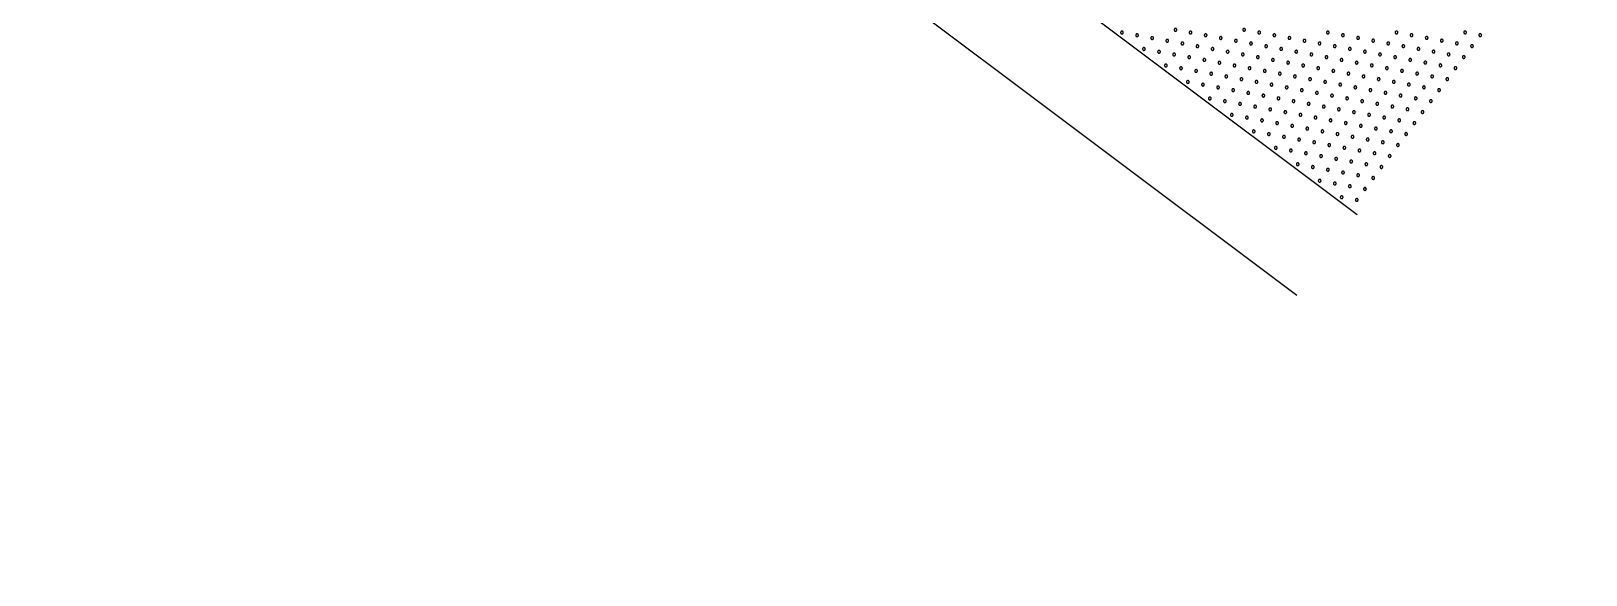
# Model space of a CAD drawing. Header units: millimetres. Extents: x 768159 to 833032, y -1374957 to -1225629.
# Drawn here: x 818188 to 821586, y -1374936 to -1373748 of the extents above; entities that cross this region are included whole.
import ezdxf
from ezdxf.xclip import XClip

# ---------------------------------------------------------------- set-up
doc = ezdxf.new("R2010")
doc.units = ezdxf.units.MM
doc.header["$LTSCALE"] = 10
doc.header["$MEASUREMENT"] = 0
doc.header["$XCLIPFRAME"] = 0
doc.layers.add('I—平顶—分格线', color=8, linetype='Continuous')

# ---------------------------------------------------------------- blocks, each defined once
blk = doc.blocks.new('4560')
at = {"layer": 'I—平顶—分格线', "color": 1}
for centre in [(-2960, -1340), (-2960, -1370), (-2920, -1385)]:
    blk.add_circle(centre, 3, dxfattribs=at)
blk = doc.blocks.new('30')
at = {"layer": 'I—平顶—分格线'}
for centre in [(-1890, -20), (-1860, -35), (-1830, -20), (-1800, -35), (-1770, -20), (-1740, -35), (-1890, -50), (-1860, -65), (-1830, -50), (-1800, -65), (-1770, -50), (-1740, -65), (-1710, -50), (-1680, -65), (-1890, -80), (-1860, -95), (-1830, -80), (-1800, -95), (-1770, -80), (-1740, -95), (-1710, -80), (-1680, -95), (-1650, -80), (-1620, -95), (-1890, -110), (-1860, -125), (-1830, -110), (-1800, -125), (-1770, -110), (-1740, -125), (-1710, -110), (-1680, -125), (-1650, -110), (-1620, -125), (-1890, -140), (-1890, -170), (-1860, -155), (-1830, -140), (-1830, -170), (-1800, -155), (-1770, -140), (-1770, -170), (-1740, -155), (-1710, -140), (-1710, -170), (-1680, -155), (-1650, -140), (-1650, -170), (-1620, -155), (-1590, -140), (-1590, -170), (-1560, -155), (-1530, -170), (-1890, -200), (-1860, -185), (-1830, -200), (-1800, -185), (-1770, -200), (-1740, -185), (-1710, -200), (-1680, -185), (-1650, -200), (-1620, -185), (-1590, -200), (-1560, -185), (-1530, -200), (-1500, -185), (-1890, -230), (-1860, -215), (-1830, -230), (-1800, -215), (-1770, -230), (-1740, -215), (-1710, -230), (-1680, -215), (-1650, -230), (-1620, -215), (-1590, -230), (-1560, -215), (-1530, -230), (-1500, -215), (-1470, -230), (-1890, -260), (-1860, -245), (-1830, -260), (-1800, -245), (-1770, -260), (-1740, -245), (-1710, -260), (-1680, -245), (-1650, -260), (-1620, -245), (-1590, -260), (-1560, -245), (-1530, -260), (-1500, -245), (-1470, -260), (-1440, -245), (-1410, -260), (-1890, -290), (-1860, -275), (-1860, -305), (-1830, -290), (-1800, -275), (-1800, -305), (-1770, -290), (-1740, -275), (-1740, -305), (-1710, -290), (-1680, -275), (-1680, -305), (-1650, -290), (-1620, -275), (-1620, -305), (-1590, -290), (-1560, -275), (-1560, -305), (-1530, -290), (-1500, -275), (-1500, -305), (-1470, -290), (-1440, -275), (-1440, -305), (-1410, -290), (-1380, -275), (-1380, -305), (-1890, -320), (-1860, -335), (-1830, -320), (-1800, -335), (-1770, -320), (-1740, -335), (-1710, -320), (-1680, -335), (-1650, -320), (-1620, -335), (-1590, -320), (-1560, -335), (-1530, -320), (-1500, -335), (-1470, -320), (-1440, -335), (-1410, -320), (-1380, -335), (-1350, -320), (-1320, -335), (-1890, -350), (-1860, -365), (-1830, -350), (-1800, -365), (-1770, -350), (-1740, -365), (-1710, -350), (-1680, -365), (-1650, -350), (-1620, -365), (-1590, -350), (-1560, -365), (-1530, -350), (-1500, -365), (-1470, -350), (-1440, -365), (-1410, -350), (-1380, -365), (-1350, -350), (-1320, -365), (-1290, -350), (-1260, -365), (-1890, -380), (-1890, -410), (-1860, -395), (-1830, -380), (-1830, -410), (-1800, -395), (-1770, -380), (-1770, -410), (-1740, -395), (-1710, -380), (-1710, -410), (-1680, -395), (-1650, -380), (-1650, -410), (-1620, -395), (-1590, -380), (-1590, -410), (-1560, -395), (-1530, -380), (-1530, -410), (-1500, -395), (-1470, -380), (-1470, -410), (-1440, -395), (-1410, -380), (-1410, -410), (-1380, -395), (-1350, -380), (-1350, -410), (-1320, -395), (-1290, -380), (-1290, -410), (-1260, -395), (-1230, -380), (-1230, -410), (-1890, -440), (-1860, -425), (-1830, -440), (-1800, -425), (-1770, -440), (-1740, -425), (-1710, -440), (-1680, -425), (-1650, -440), (-1620, -425), (-1590, -440), (-1560, -425), (-1530, -440), (-1500, -425), (-1470, -440), (-1440, -425), (-1410, -440), (-1380, -425), (-1350, -440), (-1320, -425), (-1290, -440), (-1260, -425), (-1230, -440), (-1200, -425), (-1170, -440), (-1890, -470), (-1860, -455), (-1830, -470), (-1800, -455), (-1770, -470), (-1740, -455), (-1710, -470), (-1680, -455), (-1650, -470), (-1620, -455), (-1590, -470), (-1560, -455), (-1530, -470), (-1500, -455), (-1470, -470), (-1440, -455), (-1410, -470), (-1380, -455), (-1350, -470), (-1320, -455), (-1290, -470), (-1260, -455), (-1230, -470), (-1200, -455), (-1170, -470), (-1140, -455), (-1110, -470), (-1890, -500), (-1860, -485), (-1830, -500), (-1800, -485), (-1770, -500), (-1740, -485), (-1710, -500), (-1680, -485), (-1650, -500), (-1620, -485), (-1590, -500), (-1560, -485), (-1530, -500), (-1500, -485), (-1470, -500), (-1440, -485), (-1410, -500), (-1380, -485), (-1350, -500), (-1320, -485), (-1290, -500), (-1260, -485), (-1230, -500), (-1200, -485), (-1170, -500), (-1140, -485), (-1110, -500), (-1890, -530), (-1860, -515), (-1860, -545), (-1830, -530), (-1800, -515), (-1800, -545), (-1770, -530), (-1740, -515), (-1740, -545), (-1710, -530), (-1680, -515), (-1680, -545), (-1650, -530), (-1620, -515), (-1620, -545), (-1590, -530), (-1560, -515), (-1560, -545), (-1530, -530), (-1500, -515), (-1500, -545), (-1470, -530), (-1440, -515), (-1440, -545), (-1410, -530), (-1380, -515), (-1380, -545), (-1350, -530), (-1320, -515), (-1320, -545), (-1290, -530), (-1260, -515), (-1260, -545), (-1230, -530), (-1200, -515), (-1200, -545), (-1170, -530), (-1140, -515), (-1140, -545), (-1110, -530), (-1080, -515), (-1080, -545), (-1050, -530), (-1020, -545), (-1890, -560), (-1860, -575), (-1830, -560), (-1800, -575), (-1770, -560), (-1740, -575), (-1710, -560), (-1680, -575), (-1650, -560), (-1620, -575), (-1590, -560), (-1560, -575), (-1530, -560), (-1500, -575), (-1470, -560), (-1440, -575), (-1410, -560), (-1380, -575), (-1350, -560), (-1320, -575), (-1290, -560), (-1260, -575), (-1230, -560), (-1200, -575), (-1170, -560), (-1140, -575), (-1110, -560), (-1080, -575), (-1050, -560), (-1020, -575), (-990, -560), (-1890, -590), (-1860, -605), (-1830, -590), (-1800, -605), (-1770, -590), (-1740, -605), (-1710, -590), (-1680, -605), (-1650, -590), (-1620, -605), (-1590, -590), (-1560, -605), (-1530, -590), (-1500, -605), (-1470, -590), (-1440, -605), (-1410, -590), (-1380, -605), (-1350, -590), (-1320, -605), (-1290, -590), (-1260, -605), (-1230, -590), (-1200, -605), (-1170, -590), (-1140, -605), (-1110, -590), (-1080, -605), (-1050, -590), (-1020, -605), (-990, -590), (-960, -605), (-1890, -620), (-1860, -635), (-1830, -620), (-1800, -635), (-1770, -620), (-1740, -635), (-1710, -620), (-1680, -635), (-1650, -620), (-1620, -635), (-1590, -620), (-1560, -635), (-1530, -620), (-1500, -635), (-1470, -620), (-1440, -635), (-1410, -620), (-1380, -635), (-1350, -620), (-1320, -635), (-1290, -620), (-1260, -635), (-1230, -620), (-1200, -635), (-1170, -620), (-1140, -635), (-1110, -620), (-1080, -635), (-1050, -620), (-1020, -635), (-990, -620), (-960, -635), (-930, -620), (-900, -635), (-1890, -650), (-1890, -680), (-1860, -665), (-1830, -650), (-1830, -680), (-1800, -665), (-1770, -650), (-1770, -680), (-1740, -665), (-1710, -650), (-1710, -680), (-1680, -665), (-1650, -650), (-1650, -680), (-1620, -665), (-1590, -650), (-1590, -680), (-1560, -665), (-1530, -650), (-1530, -680), (-1500, -665), (-1470, -650), (-1470, -680), (-1440, -665), (-1410, -650), (-1410, -680), (-1380, -665), (-1350, -650), (-1350, -680), (-1320, -665), (-1290, -650), (-1290, -680), (-1260, -665), (-1230, -650), (-1230, -680), (-1200, -665), (-1170, -650), (-1170, -680), (-1140, -665), (-1110, -650), (-1110, -680), (-1080, -665), (-1050, -650), (-1050, -680), (-1020, -665), (-990, -650), (-990, -680), (-960, -665), (-930, -650), (-930, -680), (-900, -665), (-870, -650), (-870, -680), (-1890, -710), (-1860, -695), (-1830, -710), (-1800, -695), (-1770, -710), (-1740, -695), (-1710, -710), (-1680, -695), (-1650, -710), (-1620, -695), (-1590, -710), (-1560, -695), (-1530, -710), (-1500, -695), (-1470, -710), (-1440, -695), (-1410, -710), (-1380, -695), (-1350, -710), (-1320, -695), (-1290, -710), (-1260, -695), (-1230, -710), (-1200, -695), (-1170, -710), (-1140, -695), (-1110, -710), (-1080, -695), (-1050, -710), (-1020, -695), (-990, -710), (-960, -695), (-930, -710), (-900, -695), (-870, -710), (-840, -695), (-810, -710), (-1890, -740), (-1860, -725), (-1830, -740), (-1800, -725), (-1770, -740), (-1740, -725), (-1710, -740), (-1680, -725), (-1650, -740), (-1620, -725), (-1590, -740), (-1560, -725), (-1530, -740), (-1500, -725), (-1470, -740), (-1440, -725), (-1410, -740), (-1380, -725), (-1350, -740), (-1320, -725), (-1290, -740), (-1260, -725), (-1230, -740), (-1200, -725), (-1170, -740), (-1140, -725), (-1110, -740), (-1080, -725), (-1050, -740), (-1020, -725), (-990, -740), (-960, -725), (-930, -740), (-900, -725), (-870, -740), (-840, -725), (-810, -740), (-780, -725), (-750, -740), (-1890, -770), (-1860, -755), (-1830, -770), (-1800, -755), (-1770, -770), (-1740, -755), (-1710, -770), (-1680, -755), (-1650, -770), (-1620, -755), (-1590, -770), (-1560, -755), (-1530, -770), (-1500, -755), (-1470, -770), (-1440, -755), (-1410, -770), (-1380, -755), (-1350, -770), (-1320, -755), (-1290, -770), (-1260, -755), (-1230, -770), (-1200, -755), (-1170, -770), (-1140, -755), (-1110, -770), (-1080, -755), (-1050, -770), (-1020, -755), (-990, -770), (-960, -755), (-930, -770), (-900, -755), (-870, -770), (-840, -755), (-810, -770), (-780, -755), (-750, -770), (-1890, -800), (-1860, -785), (-1860, -815), (-1830, -800), (-1800, -785), (-1800, -815), (-1770, -800), (-1740, -785), (-1740, -815), (-1710, -800), (-1680, -785), (-1680, -815), (-1650, -800), (-1620, -785), (-1620, -815), (-1590, -800), (-1560, -785), (-1560, -815), (-1530, -800), (-1500, -785), (-1500, -815), (-1470, -800), (-1440, -785), (-1440, -815), (-1410, -800), (-1380, -785), (-1380, -815), (-1350, -800), (-1320, -785), (-1320, -815), (-1290, -800), (-1260, -785), (-1260, -815), (-1230, -800), (-1200, -785), (-1200, -815), (-1170, -800), (-1140, -785), (-1140, -815), (-1110, -800), (-1080, -785), (-1080, -815), (-1050, -800), (-1020, -785), (-1020, -815), (-990, -800), (-960, -785), (-960, -815), (-930, -800), (-900, -785), (-900, -815), (-870, -800), (-840, -785), (-840, -815), (-810, -800), (-780, -785), (-780, -815), (-750, -800), (-720, -785), (-720, -815), (-690, -800), (-660, -815), (-1890, -830), (-1860, -845), (-1830, -830), (-1800, -845), (-1770, -830), (-1740, -845), (-1710, -830), (-1680, -845), (-1650, -830), (-1620, -845), (-1590, -830), (-1560, -845), (-1530, -830), (-1500, -845), (-1470, -830), (-1440, -845), (-1410, -830), (-1380, -845), (-1350, -830), (-1320, -845), (-1290, -830), (-1260, -845), (-1230, -830), (-1200, -845), (-1170, -830), (-1140, -845), (-1110, -830), (-1080, -845), (-1050, -830), (-1020, -845), (-990, -830), (-960, -845), (-930, -830), (-900, -845), (-870, -830), (-840, -845), (-810, -830), (-780, -845), (-750, -830), (-720, -845), (-690, -830), (-660, -845), (-630, -830), (-1890, -860), (-1860, -875), (-1830, -860), (-1800, -875), (-1770, -860), (-1740, -875), (-1710, -860), (-1680, -875), (-1650, -860), (-1620, -875), (-1590, -860), (-1560, -875), (-1530, -860), (-1500, -875), (-1470, -860), (-1440, -875), (-1410, -860), (-1380, -875), (-1350, -860), (-1320, -875), (-1290, -860), (-1260, -875), (-1230, -860), (-1200, -875), (-1170, -860), (-1140, -875), (-1110, -860), (-1080, -875), (-1050, -860), (-1020, -875), (-990, -860), (-960, -875), (-930, -860), (-900, -875), (-870, -860), (-840, -875), (-810, -860), (-780, -875), (-750, -860), (-720, -875), (-690, -860), (-660, -875), (-630, -860), (-600, -875), (-1890, -890), (-1890, -920), (-1860, -905), (-1830, -890), (-1830, -920), (-1800, -905), (-1770, -890), (-1770, -920), (-1740, -905), (-1710, -890), (-1710, -920), (-1680, -905), (-1650, -890), (-1650, -920), (-1620, -905), (-1590, -890), (-1590, -920), (-1560, -905), (-1530, -890), (-1530, -920), (-1500, -905), (-1470, -890), (-1470, -920), (-1440, -905), (-1410, -890), (-1410, -920), (-1380, -905), (-1350, -890), (-1350, -920), (-1320, -905), (-1290, -890), (-1290, -920), (-1260, -905), (-1230, -890), (-1230, -920), (-1200, -905), (-1170, -890), (-1170, -920), (-1140, -905), (-1110, -890), (-1110, -920), (-1080, -905), (-1050, -890), (-1050, -920), (-1020, -905), (-990, -890), (-990, -920), (-960, -905), (-930, -890), (-930, -920), (-900, -905), (-870, -890), (-870, -920), (-840, -905), (-810, -890), (-810, -920), (-780, -905), (-750, -890), (-750, -920), (-720, -905), (-690, -890), (-690, -920), (-660, -905), (-630, -890), (-630, -920), (-600, -905), (-570, -890), (-570, -920), (-540, -905), (-510, -920), (-1890, -950), (-1860, -935), (-1830, -950), (-1800, -935), (-1770, -950), (-1740, -935), (-1710, -950), (-1680, -935), (-1650, -950), (-1620, -935), (-1590, -950), (-1560, -935), (-1530, -950), (-1500, -935), (-1470, -950), (-1440, -935), (-1410, -950), (-1380, -935), (-1350, -950), (-1320, -935), (-1290, -950), (-1260, -935), (-1230, -950), (-1200, -935), (-1170, -950), (-1140, -935), (-1110, -950), (-1080, -935), (-1050, -950), (-1020, -935), (-990, -950), (-960, -935), (-930, -950), (-900, -935), (-870, -950), (-840, -935), (-810, -950), (-780, -935), (-750, -950), (-720, -935), (-690, -950), (-660, -935), (-630, -950), (-600, -935), (-570, -950), (-540, -935), (-510, -950), (-1890, -980), (-1860, -965), (-1830, -980), (-1800, -965), (-1770, -980), (-1740, -965), (-1710, -980), (-1680, -965), (-1650, -980), (-1620, -965), (-1590, -980), (-1560, -965), (-1530, -980), (-1500, -965), (-1470, -980), (-1440, -965), (-1410, -980), (-1380, -965), (-1350, -980), (-1320, -965), (-1290, -980), (-1260, -965), (-1230, -980), (-1200, -965), (-1170, -980), (-1140, -965), (-1110, -980), (-1080, -965), (-1050, -980), (-1020, -965), (-990, -980), (-960, -965), (-930, -980), (-900, -965), (-870, -980), (-840, -965), (-810, -980), (-780, -965), (-750, -980), (-720, -965), (-690, -980), (-660, -965), (-630, -980), (-600, -965), (-570, -980), (-540, -965), (-510, -980), (-480, -965), (-450, -980), (-1890, -1010), (-1860, -995), (-1830, -1010), (-1800, -995), (-1770, -1010), (-1740, -995), (-1710, -1010), (-1680, -995), (-1650, -1010), (-1620, -995), (-1590, -1010), (-1560, -995), (-1530, -1010), (-1500, -995), (-1470, -1010), (-1440, -995), (-1410, -1010), (-1380, -995), (-1350, -1010), (-1320, -995), (-1290, -1010), (-1260, -995), (-1230, -1010), (-1200, -995), (-1170, -1010), (-1140, -995), (-1110, -1010), (-1080, -995), (-1050, -1010), (-1020, -995), (-990, -1010), (-960, -995), (-930, -1010), (-900, -995), (-870, -1010), (-840, -995), (-810, -1010), (-780, -995), (-750, -1010), (-720, -995), (-690, -1010), (-660, -995), (-630, -1010), (-600, -995), (-570, -1010), (-540, -995), (-510, -1010), (-480, -995), (-450, -1010), (-420, -995), (-390, -1010), (-1890, -1040), (-1860, -1025), (-1860, -1055), (-1830, -1040), (-1800, -1025), (-1800, -1055), (-1770, -1040), (-1740, -1025), (-1740, -1055), (-1710, -1040), (-1680, -1025), (-1680, -1055), (-1650, -1040), (-1620, -1025), (-1620, -1055), (-1590, -1040), (-1560, -1025), (-1560, -1055), (-1530, -1040), (-1500, -1025), (-1500, -1055), (-1470, -1040), (-1440, -1025), (-1440, -1055), (-1410, -1040), (-1380, -1025), (-1380, -1055), (-1350, -1040), (-1320, -1025), (-1320, -1055), (-1290, -1040), (-1260, -1025), (-1260, -1055), (-1230, -1040), (-1200, -1025), (-1200, -1055), (-1170, -1040), (-1140, -1025), (-1140, -1055), (-1110, -1040), (-1080, -1025), (-1080, -1055), (-1050, -1040), (-1020, -1025), (-1020, -1055), (-990, -1040), (-960, -1025), (-960, -1055), (-930, -1040), (-900, -1025), (-900, -1055), (-870, -1040), (-840, -1025), (-840, -1055), (-810, -1040), (-780, -1025), (-780, -1055), (-750, -1040), (-720, -1025), (-720, -1055), (-690, -1040), (-660, -1025), (-660, -1055), (-630, -1040), (-600, -1025), (-600, -1055), (-570, -1040), (-540, -1025), (-540, -1055), (-510, -1040), (-480, -1025), (-480, -1055), (-450, -1040), (-420, -1025), (-420, -1055), (-390, -1040), (-360, -1055), (-1890, -1070), (-1860, -1085), (-1830, -1070), (-1800, -1085), (-1770, -1070), (-1740, -1085), (-1710, -1070), (-1680, -1085), (-1650, -1070), (-1620, -1085), (-1590, -1070), (-1560, -1085), (-1530, -1070), (-1500, -1085), (-1470, -1070), (-1440, -1085), (-1410, -1070), (-1380, -1085), (-1350, -1070), (-1320, -1085), (-1290, -1070), (-1260, -1085), (-1230, -1070), (-1200, -1085), (-1170, -1070), (-1140, -1085), (-1110, -1070), (-1080, -1085), (-1050, -1070), (-1020, -1085), (-990, -1070), (-960, -1085), (-930, -1070), (-900, -1085), (-870, -1070), (-840, -1085), (-810, -1070), (-780, -1085), (-750, -1070), (-720, -1085), (-690, -1070), (-660, -1085), (-630, -1070), (-600, -1085), (-570, -1070), (-540, -1085), (-510, -1070), (-480, -1085), (-450, -1070), (-420, -1085), (-390, -1070), (-360, -1085), (-330, -1070), (-300, -1085), (-1890, -1100), (-1860, -1115), (-1830, -1100), (-1800, -1115), (-1770, -1100), (-1740, -1115), (-1710, -1100), (-1680, -1115), (-1650, -1100), (-1620, -1115), (-1590, -1100), (-1560, -1115), (-1530, -1100), (-1500, -1115), (-1470, -1100), (-1440, -1115), (-1410, -1100), (-1380, -1115), (-1350, -1100), (-1320, -1115), (-1290, -1100), (-1260, -1115), (-1230, -1100), (-1200, -1115), (-1170, -1100), (-1140, -1115), (-1110, -1100), (-1080, -1115), (-1050, -1100), (-1020, -1115), (-990, -1100), (-960, -1115), (-930, -1100), (-900, -1115), (-870, -1100), (-840, -1115), (-810, -1100), (-780, -1115), (-750, -1100), (-720, -1115), (-690, -1100), (-660, -1115), (-630, -1100), (-600, -1115), (-570, -1100), (-540, -1115), (-510, -1100), (-480, -1115), (-450, -1100), (-420, -1115), (-390, -1100), (-360, -1115), (-330, -1100), (-300, -1115), (-270, -1100), (-1890, -1130), (-1860, -1145), (-1830, -1130), (-1800, -1145), (-1770, -1130), (-1740, -1145), (-1710, -1130), (-1680, -1145), (-1650, -1130), (-1620, -1145), (-1590, -1130), (-1560, -1145), (-1530, -1130), (-1500, -1145), (-1470, -1130), (-1440, -1145), (-1410, -1130), (-1380, -1145), (-1350, -1130), (-1320, -1145), (-1290, -1130), (-1260, -1145), (-1230, -1130), (-1200, -1145), (-1170, -1130), (-1140, -1145), (-1110, -1130), (-1080, -1145), (-1050, -1130), (-1020, -1145), (-990, -1130), (-960, -1145), (-930, -1130), (-900, -1145), (-870, -1130), (-840, -1145), (-810, -1130), (-780, -1145), (-750, -1130), (-720, -1145), (-690, -1130), (-660, -1145), (-630, -1130), (-600, -1145), (-570, -1130), (-540, -1145), (-510, -1130), (-480, -1145), (-450, -1130), (-420, -1145), (-390, -1130), (-360, -1145), (-330, -1130), (-300, -1145), (-270, -1130), (-240, -1145), (-1890, -1160), (-1890, -1190), (-1860, -1175), (-1830, -1160), (-1830, -1190), (-1800, -1175), (-1770, -1160), (-1770, -1190), (-1740, -1175), (-1710, -1160), (-1710, -1190), (-1680, -1175), (-1650, -1160), (-1650, -1190), (-1620, -1175), (-1590, -1160), (-1590, -1190), (-1560, -1175), (-1530, -1160), (-1530, -1190), (-1500, -1175), (-1470, -1160), (-1470, -1190), (-1440, -1175), (-1410, -1160), (-1410, -1190), (-1380, -1175), (-1350, -1160), (-1350, -1190), (-1320, -1175), (-1290, -1160), (-1290, -1190), (-1260, -1175), (-1230, -1160), (-1230, -1190), (-1200, -1175), (-1170, -1160), (-1170, -1190), (-1140, -1175), (-1110, -1160), (-1110, -1190), (-1080, -1175), (-1050, -1160), (-1050, -1190), (-1020, -1175), (-990, -1160), (-990, -1190), (-960, -1175), (-930, -1160), (-930, -1190), (-900, -1175), (-870, -1160), (-870, -1190), (-840, -1175), (-810, -1160), (-810, -1190), (-780, -1175), (-750, -1160), (-750, -1190), (-720, -1175), (-690, -1160), (-690, -1190), (-660, -1175), (-630, -1160), (-630, -1190), (-600, -1175), (-570, -1160), (-570, -1190), (-540, -1175), (-510, -1160), (-510, -1190), (-480, -1175), (-450, -1160), (-450, -1190), (-420, -1175), (-390, -1160), (-390, -1190), (-360, -1175), (-330, -1160), (-330, -1190), (-300, -1175), (-270, -1160), (-270, -1190), (-240, -1175), (-210, -1160), (-210, -1190), (-180, -1175), (-150, -1190), (-1890, -1220), (-1860, -1205), (-1830, -1220), (-1800, -1205), (-1770, -1220), (-1740, -1205), (-1710, -1220), (-1680, -1205), (-1650, -1220), (-1620, -1205), (-1590, -1220), (-1560, -1205), (-1530, -1220), (-1500, -1205), (-1470, -1220), (-1440, -1205), (-1410, -1220), (-1380, -1205), (-1350, -1220), (-1320, -1205), (-1290, -1220), (-1260, -1205), (-1230, -1220), (-1200, -1205), (-1170, -1220), (-1140, -1205), (-1110, -1220), (-1080, -1205), (-1050, -1220), (-1020, -1205), (-990, -1220), (-960, -1205), (-930, -1220), (-900, -1205), (-870, -1220), (-840, -1205), (-810, -1220), (-780, -1205), (-750, -1220), (-720, -1205), (-690, -1220), (-660, -1205), (-630, -1220), (-600, -1205), (-570, -1220), (-540, -1205), (-510, -1220), (-480, -1205), (-450, -1220), (-420, -1205), (-390, -1220), (-360, -1205), (-330, -1220), (-300, -1205), (-270, -1220), (-240, -1205), (-210, -1220), (-180, -1205), (-150, -1220), (-1890, -1250), (-1860, -1235), (-1830, -1250), (-1800, -1235), (-1770, -1250), (-1740, -1235), (-1710, -1250), (-1680, -1235), (-1650, -1250), (-1620, -1235), (-1590, -1250), (-1560, -1235), (-1530, -1250), (-1500, -1235), (-1470, -1250), (-1440, -1235), (-1410, -1250), (-1380, -1235), (-1350, -1250), (-1320, -1235), (-1290, -1250), (-1260, -1235), (-1230, -1250), (-1200, -1235), (-1170, -1250), (-1140, -1235), (-1110, -1250), (-1080, -1235), (-1050, -1250), (-1020, -1235), (-990, -1250), (-960, -1235), (-930, -1250), (-900, -1235), (-870, -1250), (-840, -1235), (-810, -1250), (-780, -1235), (-750, -1250), (-720, -1235), (-690, -1250), (-660, -1235), (-630, -1250), (-600, -1235), (-570, -1250), (-540, -1235), (-510, -1250), (-480, -1235), (-450, -1250), (-420, -1235), (-390, -1250), (-360, -1235), (-330, -1250), (-300, -1235), (-270, -1250), (-240, -1235), (-210, -1250), (-180, -1235), (-150, -1250), (-120, -1235), (-90, -1250), (-1890, -1280), (-1860, -1265), (-1830, -1280), (-1800, -1265), (-1770, -1280), (-1740, -1265), (-1710, -1280), (-1680, -1265), (-1650, -1280), (-1620, -1265), (-1590, -1280), (-1560, -1265), (-1530, -1280), (-1500, -1265), (-1470, -1280), (-1440, -1265), (-1410, -1280), (-1380, -1265), (-1350, -1280), (-1320, -1265), (-1290, -1280), (-1260, -1265), (-1230, -1280), (-1200, -1265), (-1170, -1280), (-1140, -1265), (-1110, -1280), (-1080, -1265), (-1050, -1280), (-1020, -1265), (-990, -1280), (-960, -1265), (-930, -1280), (-900, -1265), (-870, -1280), (-840, -1265), (-810, -1280), (-780, -1265), (-750, -1280), (-720, -1265), (-690, -1280), (-660, -1265), (-630, -1280), (-600, -1265), (-570, -1280), (-540, -1265), (-510, -1280), (-480, -1265), (-450, -1280), (-420, -1265), (-390, -1280), (-360, -1265), (-330, -1280), (-300, -1265), (-270, -1280), (-240, -1265), (-210, -1280), (-180, -1265), (-150, -1280), (-120, -1265), (-90, -1280), (-60, -1265), (-30, -1280), (-1890, -1310), (-1860, -1295), (-1860, -1325), (-1830, -1310), (-1800, -1295), (-1800, -1325), (-1770, -1310), (-1740, -1295), (-1740, -1325), (-1710, -1310), (-1680, -1295), (-1680, -1325), (-1650, -1310), (-1620, -1295), (-1620, -1325), (-1590, -1310), (-1560, -1295), (-1560, -1325), (-1530, -1310), (-1500, -1295), (-1500, -1325), (-1470, -1310), (-1440, -1295), (-1440, -1325), (-1410, -1310), (-1380, -1295), (-1380, -1325), (-1350, -1310), (-1320, -1295), (-1320, -1325), (-1290, -1310), (-1260, -1295), (-1260, -1325), (-1230, -1310), (-1200, -1295), (-1200, -1325), (-1170, -1310), (-1140, -1295), (-1140, -1325), (-1110, -1310), (-1080, -1295), (-1080, -1325), (-1050, -1310), (-1020, -1295), (-1020, -1325), (-990, -1310), (-960, -1295), (-960, -1325), (-930, -1310), (-900, -1295), (-900, -1325), (-870, -1310), (-840, -1295), (-840, -1325), (-810, -1310), (-780, -1295), (-780, -1325), (-750, -1310), (-720, -1295), (-720, -1325), (-690, -1310), (-660, -1295), (-660, -1325), (-630, -1310), (-600, -1295), (-600, -1325), (-570, -1310), (-540, -1295), (-540, -1325), (-510, -1310), (-480, -1295), (-480, -1325), (-450, -1310), (-420, -1295), (-420, -1325), (-390, -1310), (-360, -1295), (-360, -1325), (-330, -1310), (-300, -1295), (-300, -1325), (-270, -1310), (-240, -1295), (-240, -1325), (-210, -1310), (-180, -1295), (-180, -1325), (-150, -1310), (-120, -1295), (-120, -1325), (-90, -1310), (-60, -1295), (-60, -1325), (-30, -1310), (-1890, -1340), (-1860, -1355), (-1830, -1340), (-1800, -1355), (-1770, -1340), (-1740, -1355), (-1710, -1340), (-1680, -1355), (-1650, -1340), (-1620, -1355), (-1590, -1340), (-1560, -1355), (-1530, -1340), (-1500, -1355), (-1470, -1340), (-1440, -1355), (-1410, -1340), (-1380, -1355), (-1350, -1340), (-1320, -1355), (-1290, -1340), (-1260, -1355), (-1230, -1340), (-1200, -1355), (-1170, -1340), (-1140, -1355), (-1110, -1340), (-1080, -1355), (-1050, -1340), (-1020, -1355), (-990, -1340), (-960, -1355), (-930, -1340), (-900, -1355), (-870, -1340), (-840, -1355), (-810, -1340), (-780, -1355), (-750, -1340), (-720, -1355), (-690, -1340), (-660, -1355), (-630, -1340), (-600, -1355), (-570, -1340), (-540, -1355), (-510, -1340), (-480, -1355), (-450, -1340), (-420, -1355), (-390, -1340), (-360, -1355), (-330, -1340), (-300, -1355), (-270, -1340), (-240, -1355), (-210, -1340), (-180, -1355), (-150, -1340), (-120, -1355), (-90, -1340), (-60, -1355), (-30, -1340), (-1890, -1370), (-1860, -1385), (-1830, -1370), (-1800, -1385), (-1770, -1370), (-1740, -1385), (-1710, -1370), (-1680, -1385), (-1650, -1370), (-1620, -1385), (-1590, -1370), (-1560, -1385), (-1530, -1370), (-1500, -1385), (-1470, -1370), (-1440, -1385), (-1410, -1370), (-1380, -1385), (-1350, -1370), (-1320, -1385), (-1290, -1370), (-1260, -1385), (-1230, -1370), (-1200, -1385), (-1170, -1370), (-1140, -1385), (-1110, -1370), (-1080, -1385), (-1050, -1370), (-1020, -1385), (-990, -1370), (-960, -1385), (-930, -1370), (-900, -1385), (-870, -1370), (-840, -1385), (-810, -1370), (-780, -1385), (-750, -1370), (-720, -1385), (-690, -1370), (-660, -1385), (-630, -1370), (-600, -1385), (-570, -1370), (-540, -1385), (-510, -1370), (-480, -1385), (-450, -1370), (-420, -1385), (-390, -1370), (-360, -1385), (-330, -1370), (-300, -1385), (-270, -1370), (-240, -1385), (-210, -1370), (-180, -1385), (-150, -1370), (-120, -1385), (-90, -1370), (-60, -1385), (-30, -1370)]:
    blk.add_circle(centre, 3, dxfattribs=at)
blk = doc.blocks.new('P1-2-T1')
at = {"layer": 'I—平顶—分格线', "extrusion": (3.04932e-09, 4.55444e-09, 1), "elevation": 0}
for points in [[(380923.3, -61225.4), (399263.3, -61225.4)], [(380923.3, -61445.4), (399263.3, -61445.4)]]:
    blk.add_lwpolyline(points, dxfattribs=at)
at = {"layer": 'I—平顶—分格线', "extrusion": (3.04932e-09, 4.55444e-09, 1)}
ref = blk.add_blockref('4560', (394593.3, -60670.4, 0), dxfattribs=dict(at, xscale=-1))
XClip(ref).set_block_clipping_path([(-3000.0000531431, -555.0000000003), (13939.7624152409, -40.2287134782)])
ref = blk.add_blockref('30', (397593.3, -60670.4, 0), dxfattribs=dict(at, xscale=-1))
XClip(ref).set_block_clipping_path([(-1670.0001001997, -555.0000000005), (16939.7624152409, -42.5679725459)])

msp = doc.modelspace()

# ---------------------------------------------------------------- block references
at = {"color": 1, "true_color": 0xff0000, "rotation": 323.1546555987947}
msp.add_blockref('P1-2-T1', (538287.2, -1085731.6, 0), dxfattribs=at)

doc.saveas('drawing.dxf')
